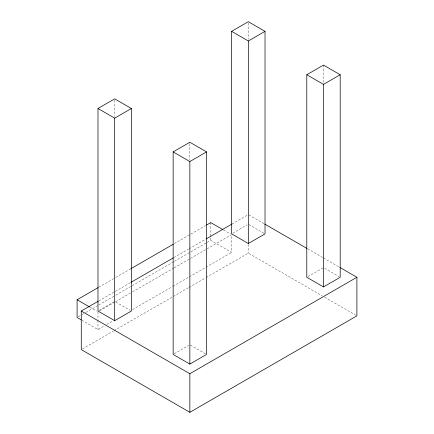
<?xml version="1.0" encoding="UTF-8"?>
<svg xmlns="http://www.w3.org/2000/svg" width="434" height="434" viewBox="0 0 434 434"><rect width="100%" height="100%" fill="white"/><g stroke="black" fill="none" stroke-linecap="round" stroke-linejoin="round"><path stroke-width="0.33" stroke-dasharray="2.17 1.63" d="M98.784 287.237L115.194 277.765M115.78 277.424L131.025 268.63M174.397 243.588L205.461 225.653M98.86 300.881L130.509 282.61M173.882 257.568L188.535 249.105M189.121 248.769L205.532 239.291M231.908 224.063L247.147 215.269M78.272 316.809L81.201 315.117M81.787 314.78L85.303 312.746M85.889 312.409L98.198 305.303M98.784 304.966L115.194 295.489M115.78 295.153L173.812 261.648M174.397 261.311L206.633 242.698M207.219 242.362L210.734 240.333L231.615 252.387L231.615 234.658M99.131 310.37L114.109 301.722M232.77 233.215L247.168 224.899M99.739 310.798L114.977 302.004M115.563 301.663L131.974 292.19M132.56 291.849L173.589 268.163M174.175 267.821L190 258.686M190.586 258.349L231.029 235M81.738 320.167L97.981 329.542L104.426 325.82M106.769 324.464L112.634 321.084M132.56 309.578L172.417 286.565M173.003 286.228L188.828 277.087M189.414 276.751L231.615 252.387M82.449 348.936L113.513 331.001M114.099 330.659L188.535 287.682M189.121 287.346L205.532 277.869M206.117 277.532L248.324 253.168L322.272 295.863M174.3 353.77L188.703 345.453M307.939 276.615L322.918 267.968M248.91 214.928L264.17 223.738M307.603 248.812L322.858 257.622M323.449 257.964L339.882 267.452M248.899 224.568L263.872 233.215M324.643 268.299L339.046 276.615M223.494 229.971L230.454 233.991M324.621 297.219L355.728 315.176M115.835 302.053L130.238 310.37M190.428 345.122L205.407 353.77M89.86 307.126L96.82 311.145M323.493 65.1L323.493 82.71M248.324 23.056L248.324 39.31M248.324 244.369L248.324 253.168M210.734 222.604L210.734 240.333M189.853 143.611L189.853 159.864M114.684 100.211L114.684 116.464M97.981 311.813L97.981 319.695M97.981 320.352L97.981 329.542"/><path stroke-width="0.65" d="M97.981 108.5L114.684 98.854L131.388 108.5L131.388 311.032L114.684 320.677L97.981 311.032L97.981 108.5L114.684 118.146L131.388 108.5M231.615 31.346L248.324 21.7L265.028 31.346L265.028 233.877L248.324 243.523L231.615 233.877L231.615 31.346L248.324 40.991L265.028 31.346M173.15 151.9L189.853 142.254L206.557 151.9L206.557 354.432L189.853 364.077L173.15 354.432L173.15 151.9L189.853 161.546L206.557 151.9M306.789 74.746L323.493 65.1L340.196 74.746L340.196 277.277L323.493 286.923L306.789 277.277L306.789 74.746L323.493 84.386L340.196 74.746M81.158 319.831L77.1 317.487L77.1 299.758L98.198 287.579M131.025 268.63L173.226 244.261M206.633 224.975L210.734 222.604L222.919 229.635M339.882 267.452L356.9 277.277L356.9 315.854L189.853 412.3L81.272 349.614L81.272 311.032L98.274 301.218M131.095 282.268L173.296 257.904M206.117 238.955L231.908 224.063M81.272 311.032L189.853 373.723L356.9 277.277M264.756 224.08L307.012 248.476M77.1 299.758L89.279 306.795M323.493 84.386L323.493 286.923M248.324 40.991L248.324 243.523M189.853 161.546L189.853 364.077M189.853 373.723L189.853 412.3M114.684 118.146L114.684 320.677"/></g></svg>
